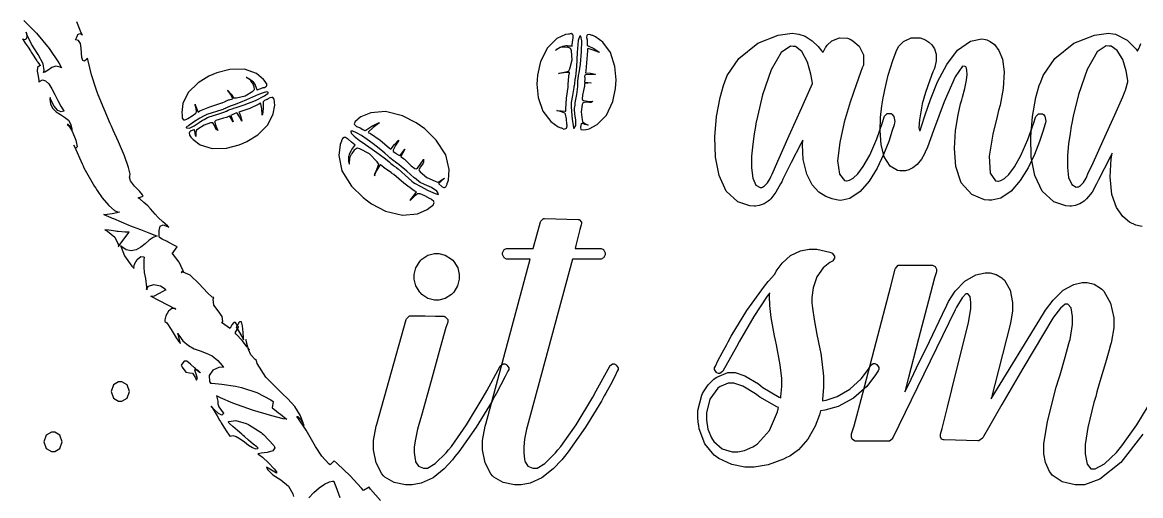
# Model space of a CAD drawing. Extents: x 85 to 277, y 22 to 328.
# Drawn here: x 93.3 to 196.1, y 205.8 to 249.3 of the extents above; entities that cross this region are included whole.
import ezdxf

# ---------------------------------------------------------------- set-up
doc = ezdxf.new("R2010")
doc.units = 0
doc.header["$MEASUREMENT"] = 0

msp = doc.modelspace()

# ---------------------------------------------------------------- linework, layer by layer
at = {"color": 32}
for points in [[(93.4297, 249.517), (94.6009, 248.325), (95.7792, 246.929), (96.6597, 245.609), (96.9077, 245.145), (96.7906, 245.214), (96.3856, 245.318), (96.012, 245.199), (95.6716, 244.948), (95.3615, 244.758), (95.25, 244.722), (95.3135, 244.898), (95.2253, 245.529), (94.7593, 246.389), (94.1433, 247.341), (93.7383, 248.143), (93.6625, 248.426), (93.6914, 248.316), (93.7204, 247.966), (93.6308, 247.756), (93.4681, 247.733), (93.3401, 247.796), (93.3097, 247.826), (93.3097, 247.826), (93.3813, 247.719), (93.5687, 247.435), (93.8308, 247.038), (94.0484, 246.703), (94.1215, 246.592), (94.1737, 246.513), (94.6492, 245.807), (94.6849, 245.746), (94.7194, 245.684), (94.8792, 245.459), (94.9674, 245.357), (94.9674, 245.357), (94.893, 245.339), (94.7014, 245.171), (94.6711, 244.837), (94.754, 244.385), (94.82, 243.978), (94.827, 243.84), (94.8877, 243.907), (95.1466, 244.04), (95.4486, 243.962), (95.7365, 243.673), (96.0176, 243.232), (96.2932, 242.702), (96.5729, 242.143), (96.8569, 241.621), (97.0703, 241.293), (97.1543, 241.194), (97.0979, 241.157), (96.8858, 241.11), (96.5673, 241.23), (96.2173, 241.64), (95.9238, 242.226), (95.8494, 242.429), (95.8356, 242.288), (95.8868, 241.852), (96.0935, 241.435), (96.4173, 241.125), (96.8015, 240.873), (97.1931, 240.625), (97.536, 240.331), (97.7759, 239.939), (97.8627, 239.53), (97.8599, 239.396), (97.8242, 239.475), (97.6877, 239.77), (97.4975, 239.943), (97.4369, 239.959), (97.5762, 239.828), (97.8888, 239.32), (98.2306, 238.518), (98.359, 237.881), (98.1964, 237.727), (98.1784, 237.736), (98.0362, 238.055), (98.0888, 237.923), (98.7958, 236.325), (98.884, 236.149), (98.9722, 235.972), (99.9423, 234.262), (100.048, 234.104), (100.192, 233.874), (100.657, 233.201), (101.247, 232.494), (101.783, 232.045), (102.128, 231.902), (102.235, 231.915), (102.208, 231.899), (101.998, 231.842), (101.564, 231.753), (101.103, 231.684), (100.849, 231.661), (100.788, 231.669), (100.788, 231.669), (101.005, 231.577), (101.45, 231.396), (101.564, 231.352), (101.679, 231.299), (103.098, 230.709), (103.258, 230.646), (103.482, 230.557), (104.159, 230.289), (104.938, 229.985), (105.485, 229.774), (105.693, 229.694), (105.693, 229.694), (105.602, 229.684), (105.341, 229.567), (104.975, 229.308), (104.59, 228.987), (104.188, 228.672), (103.764, 228.428), (103.316, 228.326), (102.842, 228.431), (102.447, 228.701), (102.342, 228.812), (102.386, 228.68), (102.694, 227.892), (103.356, 226.942), (103.576, 226.73), (103.553, 226.815), (103.63, 227.109), (103.875, 227.534), (104.2, 227.813), (104.455, 227.799), (104.492, 227.754), (104.477, 227.526), (104.461, 226.839), (104.509, 226.334), (104.611, 225.79), (104.714, 225.016), (104.739, 224.755), (104.721, 224.831), (104.891, 225.108), (105.397, 225.24), (106.014, 225.123), (106.425, 224.847), (106.503, 224.719), (106.433, 224.719), (106.223, 224.608), (105.828, 224.376), (105.427, 224.185), (105.176, 224.154), (105.128, 224.19), (107.421, 222.992), (107.353, 223.04), (107.057, 223.053), (106.737, 222.797), (106.503, 222.356), (106.404, 221.987), (106.398, 221.861), (106.398, 221.861), (106.594, 221.736), (106.988, 221.117), (107.448, 220.359), (107.738, 219.922), (107.844, 219.817), (107.597, 220.769), (107.695, 220.587), (108.067, 220.081), (108.574, 219.633), (109.107, 219.348), (109.656, 219.147), (110.208, 218.951), (110.756, 218.685), (111.288, 218.27), (111.686, 217.8), (111.795, 217.628), (111.697, 217.656), (111.359, 217.606), (110.824, 217.369), (110.474, 216.9), (110.515, 216.335), (110.596, 216.183), (110.71, 216.174), (111.645, 216.086), (112.897, 215.892), (113.171, 215.83), (113.453, 215.769), (114.864, 215.332), (116.134, 214.665), (116.346, 214.489), (116.276, 213.924), (116.276, 213.924), (116.479, 213.753), (116.858, 213.457), (116.946, 213.395), (117.025, 213.324), (117.399, 213.026), (117.615, 212.865), (117.615, 212.865), (117.267, 212.918), (116.235, 213.173), (114.455, 213.705), (112.639, 214.355), (111.516, 214.829), (111.161, 215.018), (111.195, 214.9), (111.259, 214.527), (111.265, 214.291), (111.377, 214.022), (111.686, 213.575), (111.795, 213.431), (111.795, 213.382), (111.653, 213.233), (111.322, 213.404), (110.946, 213.749), (110.727, 213.987), (110.666, 214.066), (110.666, 214.066), (110.738, 213.945), (110.931, 213.625), (111.201, 213.173), (111.435, 212.784), (111.514, 212.655), (111.591, 212.527), (111.829, 212.142), (112.113, 211.703), (112.317, 211.395), (112.396, 211.278), (112.396, 211.278), (112.436, 211.322), (112.638, 211.376), (112.956, 211.282), (113.322, 211.062), (113.709, 210.777), (114.093, 210.487), (114.449, 210.257), (114.749, 210.148), (114.935, 210.184), (114.97, 210.22), (114.97, 210.22), (114.849, 210.318), (114.533, 210.578), (114.09, 210.95), (113.717, 211.275), (113.594, 211.384), (113.465, 211.495), (113.082, 211.825), (112.642, 212.21), (112.334, 212.483), (112.219, 212.585), (112.219, 212.585), (112.29, 212.655), (112.941, 212.743), (113.876, 212.478), (114.088, 212.372), (114.194, 212.32), (115.252, 211.649), (115.358, 211.56), (115.463, 211.472), (116.407, 210.45), (116.487, 210.326), (116.499, 210.245), (116.313, 209.965), (115.816, 209.806), (115.266, 209.742), (114.979, 209.7), (114.935, 209.656), (115.032, 209.64), (115.368, 209.397), (115.944, 208.872), (116.447, 208.307), (116.663, 208.022), (116.663, 207.927), (115.747, 208.456), (115.839, 208.26), (116.32, 207.765), (117.06, 207.289), (117.76, 206.726), (118.163, 206.026), (118.217, 205.776)], [(126.219, 205.397), (125.288, 206.437), (125.166, 206.622), (124.671, 206.305), (124.485, 206.543), (123.445, 207.654), (122.228, 208.802), (121.955, 209.057), (121.602, 208.668), (121.46, 208.766), (120.822, 209.463), (120.235, 210.37), (120.121, 210.572), (120.005, 210.777), (119.406, 211.857), (118.7, 212.919), (118.533, 213.114), (118.626, 213.114), (118.903, 212.853), (119.141, 212.4), (119.169, 212.302), (119.118, 212.54), (118.846, 213.229), (118.343, 214.027), (117.713, 214.738), (117.192, 215.243), (117.016, 215.407), (116.778, 215.619), (115.671, 216.73), (114.899, 217.982), (114.829, 218.263), (114.713, 218.351), (114.321, 218.798), (114.088, 219.261), (114.053, 219.358), (114.062, 219.349), (114.15, 219.261), (114.16, 219.251), (114.15, 219.261), (114.062, 219.411), (114.053, 219.428), (114.035, 219.49), (113.867, 220.143), (113.841, 220.204), (113.85, 220.143), (113.965, 219.552), (113.983, 219.498), (113.921, 219.586), (113.497, 220.111), (112.968, 220.689), (112.853, 220.803), (113.171, 221.332), (113.162, 221.342), (113.073, 221.43), (113.065, 221.438), (113.043, 221.52), (112.911, 221.743), (112.73, 221.753), (112.548, 221.543), (112.425, 221.283), (112.396, 221.192), (112.334, 221.245), (111.715, 221.686), (111.654, 221.721), (111.718, 221.841), (111.686, 222.319), (111.31, 222.819), (110.918, 223.354), (110.853, 223.9), (110.913, 224.05), (110.754, 224.076), (110.32, 224.482), (109.56, 225.315), (108.724, 226.089), (108.095, 226.38), (107.914, 226.343), (107.94, 226.361), (108.011, 226.475), (108.136, 226.384), (108.162, 226.343), (108.09, 226.511), (107.72, 227.313), (107.208, 227.975), (107.068, 228.071), (107.527, 228.706), (107.527, 228.706), (107.279, 228.838), (106.82, 229.077), (106.715, 229.129), (106.618, 229.183), (106.163, 229.421), (105.904, 229.552), (105.904, 229.552), (105.893, 229.716), (105.877, 230.208), (105.96, 230.612), (106.236, 230.724), (106.657, 230.576), (106.785, 230.504), (106.638, 230.63), (106.206, 231.014), (105.803, 231.401), (105.523, 231.703), (105.308, 231.957), (105.1, 232.198), (104.845, 232.465), (104.484, 232.795), (104.094, 233.119), (103.963, 233.222), (104.422, 233.363), (104.355, 233.489), (104.069, 233.823), (103.619, 234.294), (103.261, 234.757), (103.157, 235.103), (103.188, 235.197), (103.203, 235.395), (103.076, 236.003), (102.697, 237.067), (102.14, 238.343), (101.652, 239.422), (101.494, 239.783), (101.378, 240.031), (100.285, 242.659), (100.189, 242.923), (100.083, 243.188), (99.6541, 244.515), (99.351, 245.79), (99.3069, 246.027), (99.2449, 245.952), (99.0163, 245.765), (98.8564, 245.816), (98.7848, 246.093), (98.7545, 246.503), (98.7242, 246.962), (98.6469, 247.377), (98.4786, 247.66), (98.2472, 247.735), (98.1784, 247.72), (98.2183, 247.781), (98.3065, 247.986), (98.4194, 248.223), (98.5795, 248.316), (98.7929, 248.199), (98.848, 248.143), (98.7242, 248.364), (98.323, 249.366)], [(119.651, 205.641), (120.107, 206.128), (120.598, 206.557), (121.088, 206.896), (121.54, 207.117), (121.825, 207.191), (121.921, 207.187), (121.937, 207.143), (122.12, 206.682), (122.496, 205.687)]]:
    msp.add_lwpolyline(points, dxfattribs=at)
for points in [[(142.805, 239.642), (142.857, 239.626), (143.077, 239.532), (143.268, 239.569), (143.298, 239.606), (143.315, 239.624), (143.368, 239.823), (143.368, 239.889), (143.351, 239.977), (143.319, 240.458), (143.236, 240.887), (143.192, 240.947), (143.156, 240.991), (142.843, 241.102), (142.477, 241.195), (142.416, 241.23), (142.486, 241.221), (143.192, 241.169), (143.264, 241.16), (143.246, 241.362), (143.328, 242.376), (143.465, 243.391), (143.474, 243.593), (143.474, 243.691), (143.5, 243.947), (143.51, 243.982), (143.51, 244.08), (143.545, 244.297), (143.545, 244.369), (143.545, 244.457), (143.581, 244.656), (143.581, 244.722), (143.454, 244.722), (143.074, 244.709), (142.627, 244.643), (142.592, 244.615), (142.627, 244.651), (143.108, 244.753), (143.535, 244.837), (143.545, 244.864), (143.623, 245.05), (143.831, 245.874), (143.774, 246.716), (143.721, 246.908), (143.711, 246.944), (143.465, 247.034), (143.155, 247.051), (143.051, 247.051), (142.98, 247.051), (142.795, 247.025), (142.769, 247.015), (142.725, 247.007), (142.336, 246.776), (142.31, 246.732), (142.31, 246.732), (142.455, 246.888), (142.829, 247.095), (142.945, 247.121), (142.971, 247.13), (143.243, 247.191), (143.334, 247.191), (143.378, 247.183), (143.783, 247.166), (143.827, 247.157), (143.836, 247.192), (143.88, 247.54), (143.924, 247.87), (143.933, 247.897), (143.941, 247.924), (143.915, 248.163), (143.897, 248.179), (143.874, 248.219), (143.731, 248.295), (143.554, 248.259), (143.51, 248.249), (143.233, 248.205), (142.442, 247.843), (141.56, 246.998), (140.93, 245.731), (140.647, 244.475), (140.618, 244.052), (140.6, 243.652), (140.721, 242.441), (141.155, 241.16), (141.866, 240.222), (142.551, 239.74), (142.805, 239.642)], [(144.11, 241.793), (144.126, 241.943), (144.259, 242.703), (144.356, 243.424), (144.356, 243.663), (144.356, 243.725), (144.356, 243.865), (144.356, 243.91), (144.365, 243.954), (144.409, 244.395), (144.427, 244.439), (144.482, 244.7), (144.598, 245.489), (144.709, 246.668), (144.715, 247.64), (144.625, 248.061), (144.569, 248.073), (144.544, 248.079), (144.381, 247.654), (144.294, 246.57), (144.22, 245.241), (144.137, 244.369), (144.074, 244.086), (144.074, 243.998), (144.04, 243.8), (144.04, 243.733), (144.04, 243.673), (144.012, 243.505), (144.004, 243.487), (143.986, 243.338), (143.853, 242.623), (143.757, 241.975), (143.757, 241.759), (143.749, 241.609), (143.769, 241.155), (143.836, 240.446), (143.915, 239.854), (143.956, 239.606), (143.969, 239.606), (144.024, 239.616), (144.158, 239.843), (144.162, 240.339), (144.088, 240.926), (144.04, 241.312), (144.04, 241.44), (144.056, 241.458), (144.11, 241.711), (144.11, 241.793)], [(145.132, 239.5), (145.397, 239.559), (146.146, 239.948), (146.98, 240.803), (147.569, 242.045), (147.825, 243.257), (147.85, 243.663), (147.873, 244.066), (147.766, 245.281), (147.345, 246.575), (146.648, 247.525), (145.98, 248.011), (145.733, 248.109), (145.679, 248.127), (145.441, 248.219), (145.235, 248.185), (145.204, 248.143), (145.194, 248.127), (145.159, 247.951), (145.168, 247.933), (145.168, 247.933), (145.204, 247.722), (145.204, 247.65), (145.212, 247.615), (145.207, 247.381), (145.22, 247.201), (145.238, 247.191), (145.299, 247.165), (145.812, 246.928), (146.288, 246.618), (146.333, 246.556), (146.261, 246.584), (145.772, 246.786), (145.299, 246.918), (145.238, 246.908), (145.255, 246.724), (145.096, 244.873), (145.062, 244.687), (145.106, 244.697), (145.533, 244.656), (145.944, 244.563), (145.98, 244.545), (145.936, 244.537), (145.503, 244.537), (145.072, 244.503), (145.028, 244.475), (145.01, 244.467), (144.982, 244.343), (144.992, 244.205), (144.992, 244.158), (144.992, 244.08), (144.964, 243.867), (144.956, 243.84), (145.591, 243.769), (144.956, 243.699), (144.956, 243.639), (144.956, 243.499), (144.956, 243.453), (144.948, 243.355), (144.89, 243.061), (144.797, 242.641), (144.757, 242.302), (144.822, 242.15), (144.851, 242.146), (144.895, 242.138), (145.238, 242.086), (145.653, 242.068), (145.733, 242.076), (145.715, 242.068), (145.569, 241.97), (145.521, 241.97), (145.416, 241.97), (145.102, 242.001), (144.832, 241.943), (144.815, 241.899), (144.753, 241.785), (144.665, 241.111), (144.753, 240.383), (144.779, 240.242), (144.779, 240.203), (144.92, 240.087), (145.132, 239.977), (145.168, 239.959), (145.194, 239.951), (145.308, 239.889), (145.308, 239.889), (145.308, 239.889), (145.036, 239.951), (144.992, 239.959), (144.956, 239.969), (144.675, 240.029), (144.675, 240.029), (144.665, 239.995), (144.611, 239.704), (144.603, 239.677), (144.603, 239.632), (144.629, 239.51), (144.639, 239.5), (144.673, 239.474), (144.858, 239.449), (145.078, 239.492), (145.132, 239.5)], [(107.986, 240.807), (107.994, 240.754), (108.006, 240.516), (108.122, 240.382), (108.162, 240.382), (108.233, 240.382), (108.417, 240.436), (108.443, 240.454), (108.514, 240.508), (108.919, 240.74), (109.255, 240.993), (109.291, 241.053), (109.317, 241.098), (109.277, 241.416), (109.185, 241.726), (109.185, 241.829), (109.201, 241.768), (109.449, 241.15), (109.467, 241.088), (109.634, 241.194), (110.534, 241.566), (111.468, 241.865), (111.654, 241.935), (111.68, 241.945), (111.945, 242.068), (111.971, 242.076), (111.997, 242.086), (112.262, 242.209), (112.29, 242.218), (112.316, 242.227), (112.606, 242.314), (112.642, 242.322), (112.624, 242.358), (112.422, 242.739), (112.182, 243.082), (112.147, 243.1), (112.191, 243.082), (112.491, 242.721), (112.71, 242.394), (112.783, 242.394), (112.976, 242.404), (113.779, 242.579), (114.475, 243.002), (114.617, 243.134), (114.643, 243.162), (114.621, 243.412), (114.475, 243.717), (114.44, 243.769), (114.431, 243.787), (114.317, 243.964), (114.3, 243.982), (114.272, 244.017), (113.921, 244.255), (113.877, 244.263), (113.877, 244.263), (114.07, 244.206), (114.405, 243.99), (114.476, 243.91), (114.493, 243.894), (114.671, 243.629), (114.689, 243.593), (114.705, 243.549), (114.855, 243.178), (114.865, 243.134), (114.899, 243.144), (115.212, 243.254), (115.454, 243.346), (115.535, 243.346), (115.561, 243.356), (115.737, 243.47), (115.747, 243.487), (115.772, 243.521), (115.772, 243.681), (115.667, 243.841), (115.641, 243.876), (115.48, 244.095), (114.821, 244.621), (113.713, 245.018), (112.361, 245.011), (111.176, 244.706), (110.808, 244.545), (110.455, 244.396), (109.463, 243.789), (108.549, 242.875), (108.059, 241.862), (107.953, 241.064), (107.986, 240.807)], [(110.349, 240.594), (110.482, 240.648), (111.195, 240.865), (111.911, 241.098), (112.043, 241.16), (112.059, 241.169), (112.236, 241.256), (112.254, 241.264), (112.298, 241.282), (112.677, 241.432), (112.713, 241.44), (112.956, 241.504), (113.68, 241.747), (114.735, 242.164), (115.575, 242.583), (115.9, 242.835), (115.888, 242.888), (115.88, 242.91), (115.748, 242.936), (115.438, 242.863), (114.999, 242.699), (114.471, 242.473), (113.895, 242.219), (113.312, 241.966), (112.764, 241.744), (112.409, 241.617), (112.29, 241.583), (112.262, 241.574), (111.997, 241.458), (111.971, 241.44), (111.953, 241.432), (111.777, 241.346), (111.76, 241.336), (111.628, 241.283), (110.269, 240.869), (110.137, 240.807), (110.003, 240.749), (109.623, 240.531), (109.043, 240.163), (108.569, 239.834), (108.373, 239.717), (108.373, 239.677), (108.406, 239.634), (108.66, 239.624), (109.087, 239.832), (109.553, 240.14), (109.853, 240.334), (109.96, 240.382), (110.005, 240.41), (110.322, 240.586), (110.349, 240.594)], [(108.832, 238.76), (109, 238.56), (109.66, 238.088), (110.75, 237.742), (112.07, 237.774), (113.231, 238.077), (113.594, 238.231), (113.947, 238.387), (114.938, 239.01), (115.86, 239.929), (116.371, 240.935), (116.506, 241.715), (116.487, 241.97), (116.477, 242.024), (116.461, 242.266), (116.326, 242.422), (116.276, 242.429), (116.222, 242.429), (116.08, 242.404), (116.064, 242.394), (116.046, 242.386), (115.843, 242.262), (115.817, 242.252), (115.781, 242.236), (115.569, 242.143), (115.429, 242.04), (115.429, 242.006), (115.429, 241.857), (115.433, 241.406), (115.384, 240.869), (115.358, 240.807), (115.349, 240.877), (115.309, 241.392), (115.217, 241.855), (115.182, 241.899), (115.032, 241.803), (114.22, 241.428), (113.373, 241.142), (113.206, 241.088), (113.232, 241.053), (113.374, 240.665), (113.479, 240.278), (113.488, 240.242), (113.461, 240.278), (113.272, 240.643), (113.064, 240.991), (113.029, 241.017), (113.02, 241.027), (112.915, 240.991), (112.775, 240.921), (112.748, 240.911), (112.721, 240.903), (112.482, 240.789), (112.466, 240.771), (112.677, 240.206), (112.36, 240.735), (112.342, 240.727), (112.165, 240.64), (112.147, 240.63), (112.062, 240.593), (111.792, 240.514), (111.394, 240.414), (111.081, 240.308), (110.976, 240.195), (110.985, 240.171), (111.001, 240.127), (111.103, 239.81), (111.257, 239.457), (111.301, 239.396), (111.292, 239.405), (111.133, 239.492), (111.125, 239.5), (111.097, 239.554), (110.975, 239.867), (110.816, 240.093), (110.772, 240.101), (110.585, 240.101), (110.023, 239.886), (109.431, 239.51), (109.325, 239.43), (109.299, 239.413), (109.251, 239.241), (109.255, 239.039), (109.255, 238.971), (109.255, 238.937), (109.255, 238.831), (109.255, 238.831), (109.255, 238.831), (109.193, 239.103), (109.185, 239.147), (109.175, 239.183), (109.115, 239.466), (109.115, 239.466), (109.079, 239.457), (108.814, 239.369), (108.796, 239.36), (108.778, 239.352), (108.664, 239.237), (108.656, 239.219), (108.638, 239.167), (108.664, 238.963), (108.796, 238.796), (108.832, 238.76)], [(132.362, 234.527), (132.465, 234.826), (132.541, 235.806), (132.212, 237.161), (131.34, 238.52), (130.285, 239.539), (129.892, 239.819), (129.509, 240.094), (128.235, 240.746), (126.691, 241.129), (125.319, 241.015), (124.424, 240.643), (124.178, 240.454), (124.124, 240.41), (123.881, 240.234), (123.802, 240.013), (123.825, 239.959), (123.833, 239.933), (123.983, 239.793), (124.001, 239.783), (124.018, 239.775), (124.283, 239.66), (124.318, 239.642), (124.362, 239.626), (124.591, 239.48), (124.786, 239.387), (124.813, 239.396), (124.874, 239.44), (125.425, 239.802), (126.03, 240.093), (126.118, 240.101), (126.046, 240.049), (125.539, 239.674), (125.122, 239.281), (125.096, 239.219), (125.288, 239.123), (126.188, 238.522), (127.017, 237.816), (127.176, 237.666), (127.202, 237.72), (127.515, 238.117), (127.846, 238.479), (127.882, 238.514), (127.864, 238.461), (127.595, 238.02), (127.379, 237.579), (127.389, 237.526), (127.389, 237.465), (127.643, 237.305), (127.67, 237.279), (127.696, 237.261), (127.961, 237.085), (127.988, 237.067), (128.447, 237.666), (128.094, 236.996), (128.111, 236.98), (128.323, 236.838), (128.341, 236.82), (128.432, 236.751), (128.687, 236.513), (129.051, 236.163), (129.367, 235.913), (129.555, 235.879), (129.576, 235.902), (129.61, 235.946), (129.874, 236.261), (130.139, 236.662), (130.175, 236.75), (130.175, 236.679), (130.183, 236.485), (130.175, 236.467), (130.139, 236.407), (129.889, 236.07), (129.76, 235.77), (129.786, 235.726), (129.865, 235.593), (130.478, 235.092), (131.25, 234.73), (131.41, 234.667), (131.436, 234.651), (131.647, 234.713), (131.895, 234.88), (131.939, 234.914), (131.965, 234.932), (132.115, 235.02), (132.115, 235.02), (132.115, 235.02), (132.027, 234.938), (131.867, 234.801), (131.833, 234.774), (131.797, 234.739), (131.638, 234.599), (131.55, 234.527), (131.55, 234.527), (131.585, 234.492), (131.851, 234.262), (131.869, 234.244), (131.885, 234.228), (132.03, 234.174), (132.079, 234.174), (132.104, 234.162), (132.234, 234.232), (132.334, 234.466), (132.362, 234.527)], [(130.774, 232.34), (130.827, 232.384), (131.069, 232.548), (131.148, 232.777), (131.127, 232.833), (131.118, 232.861), (130.907, 233.063), (130.881, 233.08), (130.783, 233.124), (130.284, 233.394), (129.858, 233.575), (129.716, 233.575), (129.618, 233.575), (129.328, 233.341), (129.01, 233.018), (128.94, 232.974), (128.992, 233.036), (129.486, 233.689), (129.54, 233.751), (129.328, 233.857), (128.366, 234.563), (127.44, 235.339), (127.247, 235.479), (127.219, 235.497), (126.92, 235.709), (126.894, 235.726), (126.866, 235.744), (126.567, 235.956), (126.541, 235.972), (126.514, 236), (126.223, 236.229), (126.188, 236.255), (126.161, 236.211), (126.06, 236.047), (125.888, 235.744), (125.742, 235.442), (125.685, 235.277), (125.695, 235.233), (125.685, 235.286), (125.744, 235.478), (125.884, 235.82), (126.016, 236.141), (126.064, 236.299), (126.048, 236.325), (125.916, 236.52), (125.222, 237.249), (124.336, 237.712), (124.108, 237.772), (124.063, 237.782), (123.811, 237.597), (123.577, 237.269), (123.542, 237.207), (123.524, 237.181), (123.41, 236.952), (123.402, 236.926), (123.384, 236.874), (123.348, 236.345), (123.366, 236.291), (123.366, 236.291), (123.3, 236.533), (123.322, 237.041), (123.366, 237.173), (123.375, 237.208), (123.524, 237.561), (123.542, 237.596), (123.577, 237.64), (123.86, 238.02), (123.895, 238.055), (123.86, 238.082), (123.547, 238.337), (123.252, 238.592), (123.226, 238.618), (123.198, 238.636), (123.007, 238.76), (122.943, 238.76), (122.889, 238.76), (122.731, 238.664), (122.642, 238.461), (122.626, 238.408), (122.502, 238.104), (122.379, 237.093), (122.673, 235.687), (123.542, 234.276), (124.619, 233.226), (125.024, 232.94), (125.41, 232.661), (126.696, 231.998), (128.243, 231.622), (129.617, 231.754), (130.522, 232.146), (130.774, 232.34)], [(129.469, 234.95), (129.328, 235.056), (128.648, 235.656), (127.934, 236.256), (127.776, 236.361), (127.758, 236.379), (127.555, 236.521), (127.529, 236.538), (127.485, 236.573), (127.07, 236.882), (127.036, 236.926), (126.933, 237.027), (126.61, 237.313), (126.101, 237.738), (125.55, 238.169), (124.994, 238.575), (124.471, 238.926), (124.024, 239.189), (123.688, 239.332), (123.531, 239.347), (123.508, 239.324), (123.49, 239.305), (123.54, 239.149), (123.813, 238.872), (124.263, 238.519), (124.834, 238.113), (125.466, 237.675), (126.101, 237.226), (126.679, 236.794), (127.03, 236.503), (127.14, 236.397), (127.167, 236.379), (127.431, 236.177), (127.459, 236.149), (127.476, 236.133), (127.678, 235.99), (127.706, 235.972), (127.846, 235.868), (128.481, 235.29), (129.115, 234.731), (129.257, 234.633), (129.401, 234.532), (129.863, 234.273), (130.612, 233.897), (131.247, 233.606), (131.516, 233.503), (131.516, 233.503), (131.539, 233.565), (131.389, 233.835), (130.899, 234.144), (130.276, 234.432), (129.873, 234.622), (129.752, 234.703), (129.742, 234.721), (129.504, 234.924), (129.469, 234.95)], [(100.894, 230.258), (101.123, 230.153), (101.807, 229.602), (102.121, 228.962), (102.165, 228.812), (103.117, 230.047), (103.117, 230.047), (102.763, 230.069), (102.129, 230.109), (101.989, 230.117), (101.856, 230.145), (101.243, 230.227), (100.894, 230.258), (100.894, 230.258)], [(102.129, 228.776), (102.129, 228.768), (102.165, 228.74), (102.165, 228.74), (102.165, 228.758), (102.137, 228.812), (102.129, 228.812), (102.129, 228.776)], [(113.63, 220.169), (113.617, 220.339), (113.589, 220.845), (113.541, 221.444), (113.44, 221.812), (113.268, 221.819), (113.242, 221.791), (112.959, 221.298), (113.047, 221.201), (113.603, 220.258), (113.63, 220.169)], [(107.914, 217.84), (107.996, 217.665), (108.347, 217.19), (108.654, 217.13), (108.935, 217.092), (109.227, 216.658), (109.291, 216.499), (109.309, 216.493), (109.419, 216.606), (109.285, 216.994), (109.146, 217.383), (109.241, 217.493), (109.255, 217.488), (109.13, 217.591), (108.773, 217.92), (108.439, 218.193), (108.178, 218.203), (107.962, 217.939), (107.914, 217.84)], [(109.255, 217.452), (109.289, 217.425), (109.642, 217.162), (109.678, 217.135), (109.624, 217.188), (109.427, 217.361), (109.281, 217.443), (109.255, 217.452)]]:
    msp.add_lwpolyline(points, close=True, dxfattribs=at)
at = {"color": 7}
for points in [[(173.46, 240.101), (173.414, 239.925), (173.259, 239.398), (172.923, 238.379), (172.455, 237.176), (171.859, 235.922), (171.14, 234.746), (170.299, 233.782), (169.343, 233.159), (168.533, 232.979), (168.275, 233.01), (168.275, 233.01), (168.121, 233.025), (167.718, 233.112), (167.155, 233.328), (166.519, 233.739), (165.901, 234.4), (165.387, 235.377), (165.067, 236.728), (165.001, 238.07), (165.03, 238.514), (164.853, 238.171), (163.966, 236.459), (163.204, 234.924), (163.09, 234.667), (162.991, 234.483), (162.565, 233.721), (162.083, 233.116), (161.961, 233.01), (161.853, 232.909), (161.472, 232.669), (161.017, 232.503), (160.681, 232.449), (160.55, 232.445), (160.55, 232.445), (160.172, 232.46), (159.054, 232.849), (158.002, 233.83), (157.335, 235.246), (156.998, 236.957), (156.939, 238.817), (157.1, 240.685), (157.428, 242.42), (157.734, 243.521), (157.868, 243.876), (158.084, 244.453), (159.156, 246.024), (160.901, 247.43), (162.779, 248.163), (164.051, 248.329), (164.465, 248.285), (164.663, 248.26), (165.246, 248.055), (165.906, 247.632), (166.455, 247.104), (166.794, 246.698), (166.9, 246.556), (166.916, 246.592), (167.128, 247.007), (167.146, 247.051), (167.146, 247.051), (167.284, 247.241), (167.702, 247.62), (168.396, 247.899), (169.145, 247.87), (169.369, 247.79), (169.369, 247.79), (169.643, 247.636), (170.197, 247.157), (170.619, 246.333), (170.601, 245.413), (170.498, 245.145), (170.498, 245.145), (170.334, 244.722), (169.923, 243.6), (169.388, 242.003), (168.848, 240.158), (168.422, 238.289), (168.235, 236.618), (168.403, 235.372), (168.865, 234.813), (169.051, 234.774), (169.051, 234.774), (169.122, 234.774), (169.328, 234.826), (169.652, 235.009), (170.077, 235.4), (170.591, 236.08), (171.178, 237.126), (171.822, 238.617), (172.353, 240.123), (172.508, 240.63), (172.525, 240.71), (172.781, 240.969), (173.142, 240.965), (173.214, 240.911), (173.222, 240.903), (173.403, 240.692), (173.495, 240.234), (173.46, 240.101)], [(175.754, 239.396), (175.809, 239.402), (175.934, 239.795), (176.269, 240.822), (176.765, 242.252), (177.425, 243.867), (178.255, 245.445), (179.261, 246.768), (180.447, 247.612), (181.496, 247.818), (181.821, 247.756), (181.821, 247.756), (181.939, 247.724), (182.241, 247.585), (182.637, 247.282), (183.042, 246.756), (183.37, 245.945), (183.533, 244.795), (183.444, 243.243), (183.157, 241.724), (183.021, 241.23), (182.879, 240.694), (182.494, 239.07), (182.166, 237.046), (182.247, 235.49), (182.743, 234.783), (182.951, 234.738), (182.951, 234.738), (183.023, 234.738), (183.228, 234.79), (183.552, 234.973), (183.978, 235.365), (184.492, 236.044), (185.079, 237.09), (185.721, 238.581), (186.251, 240.087), (186.407, 240.594), (186.434, 240.675), (186.698, 240.935), (187.069, 240.931), (187.149, 240.877), (187.149, 240.877), (187.289, 240.701), (187.36, 240.24), (187.325, 240.101), (187.278, 239.926), (187.125, 239.402), (186.792, 238.394), (186.329, 237.203), (185.736, 235.96), (185.02, 234.793), (184.179, 233.826), (183.218, 233.189), (182.403, 232.989), (182.14, 233.01), (181.738, 233.037), (180.563, 233.507), (179.589, 234.599), (179.098, 236.079), (178.969, 237.746), (179.077, 239.398), (179.306, 240.829), (179.531, 241.837), (179.634, 242.218), (179.634, 242.218), (179.709, 242.473), (179.91, 243.242), (180.066, 244.008), (180.126, 244.554), (180.119, 244.916), (180.068, 245.135), (180.001, 245.244), (179.941, 245.283), (179.917, 245.287), (179.917, 245.287), (179.707, 245.295), (179.046, 244.321), (178.033, 242.028), (177.053, 239.398), (176.485, 237.86), (176.283, 237.419), (176.208, 237.249), (175.929, 236.758), (175.547, 236.287), (175.158, 235.974), (174.788, 235.789), (174.458, 235.7), (174.194, 235.675), (174.019, 235.682), (173.955, 235.692), (173.955, 235.692), (173.721, 235.731), (173.071, 236.134), (172.516, 236.991), (172.23, 238.118), (172.142, 239.369), (172.187, 240.596), (172.302, 241.654), (172.419, 242.395), (172.472, 242.675), (172.472, 242.675), (172.555, 243.133), (172.879, 244.489), (173.293, 245.83), (173.614, 246.66), (173.743, 246.944), (173.743, 246.944), (173.743, 246.944), (173.868, 247.157), (174.272, 247.584), (174.993, 247.912), (175.82, 247.905), (176.072, 247.826), (176.072, 247.826), (176.15, 247.797), (176.35, 247.7), (176.617, 247.522), (176.9, 247.255), (177.143, 246.884), (177.292, 246.399), (177.293, 245.788), (177.163, 245.219), (177.094, 245.04), (177.094, 245.04), (176.982, 244.771), (176.698, 244.026), (176.32, 242.897), (176.015, 241.835), (175.93, 241.476), (175.938, 241.46), (175.882, 241.113), (175.762, 240.383), (175.682, 239.681), (175.754, 239.396), (175.754, 239.396)], [(165.912, 243.699), (165.884, 243.92), (165.77, 244.586), (165.465, 245.689), (164.943, 246.651), (164.356, 247.099), (164.148, 247.121), (163.889, 247.144), (163.056, 246.574), (162.118, 244.964), (161.339, 242.661), (160.857, 240.692), (160.726, 240.029), (160.726, 240.029), (160.677, 239.773), (160.561, 239.095), (160.429, 238.14), (160.329, 237.049), (160.313, 235.966), (160.429, 235.03), (160.726, 234.386), (161.127, 234.164), (161.255, 234.174), (161.255, 234.174), (161.323, 234.195), (161.506, 234.307), (161.775, 234.592), (162.031, 234.987), (162.101, 235.126), (162.206, 235.391), (162.731, 236.58), (163.781, 238.924), (164.943, 241.512), (165.673, 243.151), (165.912, 243.699)], [(194.663, 243.028), (194.68, 243.108), (194.892, 243.867), (194.91, 243.946), (194.886, 244.182), (194.758, 244.88), (194.441, 245.909), (193.927, 246.76), (193.374, 247.14), (193.182, 247.157), (192.923, 247.18), (192.09, 246.61), (191.152, 245), (190.372, 242.697), (189.89, 240.728), (189.758, 240.065), (189.758, 240.065), (189.709, 239.809), (189.593, 239.131), (189.461, 238.176), (189.362, 237.085), (189.345, 236), (189.461, 235.066), (189.758, 234.421), (190.16, 234.199), (190.288, 234.208), (190.288, 234.208), (190.36, 234.229), (190.552, 234.342), (190.824, 234.626), (191.07, 235.023), (191.135, 235.162), (191.24, 235.4), (191.71, 236.431), (192.647, 238.487), (193.71, 240.848), (194.43, 242.481), (194.663, 243.028)], [(138.888, 206.834), (138.54, 206.834), (137.494, 207.046), (136.648, 207.54), (136.525, 207.68), (136.375, 207.848), (135.84, 208.872), (135.607, 210.042), (135.607, 210.432), (135.607, 210.927), (135.846, 212.241), (135.89, 212.408), (139.983, 227.578), (137.866, 227.578), (137.794, 227.578), (137.6, 227.692), (137.583, 227.718), (137.565, 227.746), (137.443, 227.99), (137.443, 228.071), (137.443, 228.159), (137.556, 228.398), (137.583, 228.424), (137.6, 228.451), (137.798, 228.564), (137.866, 228.564), (140.265, 228.564), (140.935, 230.999), (140.943, 231.053), (141.201, 231.316), (141.288, 231.316), (144.392, 231.21), (144.471, 231.21), (144.709, 230.973), (144.709, 230.893), (144.709, 230.852), (144.669, 230.728), (144.555, 230.285), (144.366, 229.563), (144.173, 228.815), (144.11, 228.564), (146.439, 228.564), (146.509, 228.564), (146.702, 228.451), (146.72, 228.424), (146.738, 228.398), (146.862, 228.153), (146.862, 228.071), (146.862, 227.983), (146.746, 227.736), (146.72, 227.718), (146.702, 227.692), (146.503, 227.578), (146.439, 227.578), (143.863, 227.578), (139.7, 212.16), (139.646, 211.957), (139.462, 211.041), (139.383, 210.32), (139.383, 210.079), (139.383, 209.824), (139.47, 209.171), (139.488, 209.057), (139.506, 208.942), (139.77, 208.55), (140.22, 208.385), (140.37, 208.385), (140.605, 208.385), (141.314, 208.806), (142.302, 209.77), (142.522, 210.043), (142.787, 210.352), (144.192, 212.338), (145.723, 214.887), (146.05, 215.477), (147.285, 217.734), (147.301, 217.77), (147.554, 217.946), (147.638, 217.946), (147.69, 217.946), (147.832, 217.886), (147.85, 217.876), (147.884, 217.85), (148.06, 217.579), (148.06, 217.488), (148.06, 217.434), (147.981, 217.271), (147.742, 216.782), (147.345, 216.029), (146.931, 215.27), (146.792, 215.018), (146.527, 214.525), (145.076, 212.139), (143.465, 209.877), (143.122, 209.444), (142.887, 209.144), (142.102, 208.308), (141.057, 207.491), (139.985, 206.999), (139.163, 206.834), (138.888, 206.834)], [(161.995, 224.473), (161.765, 224.164), (160.54, 222.308), (159.208, 220.047), (158.926, 219.534), (157.692, 217.275), (157.664, 217.241), (157.42, 217.065), (157.339, 217.065), (157.285, 217.065), (157.145, 217.127), (157.127, 217.135), (157.091, 217.162), (156.916, 217.434), (156.916, 217.523), (156.916, 217.579), (156.994, 217.741), (157.233, 218.229), (157.63, 218.983), (158.044, 219.742), (158.185, 219.993), (158.449, 220.488), (159.899, 222.855), (161.51, 225.1), (161.855, 225.531), (161.899, 225.585), (162.401, 226.149), (162.454, 226.201), (162.595, 226.465), (163.123, 227.2), (163.914, 227.917), (164.83, 228.349), (165.614, 228.494), (165.876, 228.494), (166.325, 228.494), (167.525, 228.203), (167.676, 228.141), (167.72, 228.124), (167.958, 227.848), (167.958, 227.754), (167.958, 227.666), (167.78, 227.419), (167.746, 227.401), (167.521, 227.277), (166.918, 226.778), (166.333, 225.964), (165.989, 224.951), (165.876, 224.037), (165.876, 223.731), (165.876, 223.567), (165.928, 223.071), (166.082, 222.043), (166.336, 220.652), (166.596, 219.337), (166.688, 218.899), (166.732, 218.696), (166.934, 216.837), (166.934, 216.217), (166.934, 215.804), (166.846, 214.691), (166.828, 214.559), (167.171, 214.623), (168.177, 214.963), (169.364, 215.635), (170.385, 216.574), (171.055, 217.454), (171.238, 217.77), (171.264, 217.806), (171.508, 217.981), (171.59, 217.981), (171.643, 217.981), (171.785, 217.92), (171.803, 217.91), (171.837, 217.884), (172.015, 217.614), (172.015, 217.523), (172.015, 217.471), (171.952, 217.329), (171.943, 217.311), (171.723, 216.935), (170.918, 215.89), (169.694, 214.803), (168.272, 214.052), (167.062, 213.701), (166.652, 213.643), (166.563, 213.28), (166.182, 212.222), (165.509, 211.027), (164.633, 210.065), (163.836, 209.485), (163.548, 209.338), (163.266, 209.189), (161.849, 208.672), (160.555, 208.456), (160.125, 208.456), (159.719, 208.456), (158.503, 208.696), (157.313, 209.251), (157.092, 209.41), (156.872, 209.568), (156.028, 210.618), (155.521, 211.985), (155.469, 212.302), (155.459, 212.374), (155.399, 212.955), (155.399, 213.148), (155.399, 213.669), (155.75, 215.064), (155.822, 215.23), (155.892, 215.38), (156.325, 216.029), (156.862, 216.553), (156.986, 216.642), (157.118, 216.73), (158.156, 217.171), (158.503, 217.171), (158.805, 217.171), (159.714, 216.854), (160.945, 216.112), (161.219, 215.9), (161.368, 215.786), (162.869, 214.904), (163.019, 214.842), (163.027, 214.957), (163.09, 215.877), (163.09, 216.183), (163.09, 216.607), (162.952, 217.88), (162.621, 219.71), (162.524, 220.133), (162.436, 220.53), (162.127, 222.22), (161.995, 223.328), (161.995, 223.697), (161.986, 223.767), (161.986, 224.412), (161.995, 224.473)], [(131.374, 223.802), (131.175, 223.802), (130.584, 223.962), (130.025, 224.332), (129.928, 224.437), (129.83, 224.543), (129.482, 225.13), (129.329, 225.749), (129.329, 225.954), (129.329, 226.161), (129.482, 226.78), (129.83, 227.367), (129.928, 227.471), (130.025, 227.578), (130.584, 227.948), (131.175, 228.107), (131.374, 228.107), (131.572, 228.107), (132.167, 227.948), (132.751, 227.578), (132.857, 227.471), (132.961, 227.367), (133.314, 226.78), (133.456, 226.161), (133.456, 225.954), (133.456, 225.749), (133.3, 225.13), (132.953, 224.543), (132.857, 224.437), (132.751, 224.332), (132.167, 223.962), (131.572, 223.802), (131.374, 223.802)], [(128.87, 206.834), (128.522, 206.834), (127.476, 207.046), (126.629, 207.54), (126.507, 207.68), (126.357, 207.848), (125.822, 208.872), (125.589, 210.042), (125.589, 210.432), (125.589, 210.927), (125.827, 212.241), (125.871, 212.408), (128.588, 222.038), (128.604, 222.092), (128.882, 222.356), (128.976, 222.356), (129.311, 222.356), (130.318, 222.356), (131.282, 222.352), (131.867, 222.342), (132.07, 222.33), (132.079, 222.32), (132.132, 222.304), (132.398, 222.027), (132.398, 221.933), (132.398, 221.772), (132.226, 221.284), (131.713, 219.442), (130.864, 216.402), (129.977, 213.221), (129.682, 212.16), (129.628, 211.957), (129.425, 211.041), (129.329, 210.32), (129.329, 210.079), (129.329, 209.824), (129.416, 209.171), (129.433, 209.057), (129.451, 208.942), (129.716, 208.55), (130.165, 208.385), (130.315, 208.385), (130.551, 208.385), (131.259, 208.806), (132.248, 209.77), (132.468, 210.043), (132.733, 210.352), (134.138, 212.338), (135.669, 214.887), (135.996, 215.477), (137.231, 217.734), (137.247, 217.77), (137.499, 217.946), (137.583, 217.946), (137.636, 217.946), (137.778, 217.886), (137.796, 217.876), (137.83, 217.85), (138.006, 217.579), (138.006, 217.488), (138.006, 217.434), (137.927, 217.271), (137.688, 216.782), (137.291, 216.029), (136.876, 215.27), (136.737, 215.018), (136.473, 214.525), (135.021, 212.139), (133.411, 209.877), (133.067, 209.444), (132.846, 209.144), (132.084, 208.308), (131.047, 207.491), (129.971, 206.999), (129.144, 206.834), (128.87, 206.834)], [(102.306, 214.525), (102.464, 214.525), (102.939, 214.8), (103.152, 215.407), (102.939, 216.013), (102.464, 216.289), (102.306, 216.289), (102.146, 216.289), (101.67, 216.013), (101.458, 215.407), (101.67, 214.8), (102.146, 214.525), (102.306, 214.525)], [(158.856, 209.867), (159.062, 209.867), (159.68, 210.005), (160.424, 210.336), (160.584, 210.432), (160.865, 210.608), (161.986, 211.839), (162.719, 213.546), (162.807, 213.96), (162.647, 214.022), (161.086, 214.904), (160.937, 215.018), (160.672, 215.212), (159.512, 215.892), (158.702, 216.183), (158.433, 216.183), (158.185, 216.183), (157.523, 215.918), (157.445, 215.864), (157.233, 215.715), (156.492, 214.719), (156.174, 213.462), (156.174, 213.042), (156.174, 212.771), (156.311, 211.953), (156.641, 211.147), (156.74, 210.997), (156.854, 210.812), (157.612, 210.155), (158.545, 209.867), (158.856, 209.867)], [(96.1319, 209.903), (96.2903, 209.903), (96.7659, 210.178), (96.9779, 210.785), (96.7659, 211.391), (96.2903, 211.667), (96.1319, 211.667), (95.9721, 211.667), (95.4966, 211.391), (95.2846, 210.785), (95.4966, 210.178), (95.9721, 209.903), (96.1319, 209.903)]]:
    msp.add_lwpolyline(points, close=True, dxfattribs=at)
for points in [[(196.215, 230.576), (196.051, 230.598), (195.63, 230.711), (195.056, 230.988), (194.429, 231.498), (193.853, 232.314), (193.431, 233.509), (193.267, 235.151), (193.373, 236.78), (193.463, 237.313), (193.33, 237.059), (192.727, 235.886), (192.212, 234.854), (192.123, 234.667), (192.035, 234.483), (191.611, 233.721), (191.116, 233.116), (190.993, 233.01), (190.886, 232.909), (190.504, 232.669), (190.05, 232.503), (189.713, 232.449), (189.582, 232.445), (189.582, 232.445), (189.205, 232.46), (188.087, 232.849), (187.034, 233.83), (186.367, 235.246), (186.032, 236.957), (185.973, 238.817), (186.134, 240.685), (186.462, 242.42), (186.768, 243.521), (186.902, 243.876), (187.117, 244.453), (188.195, 246.024), (189.953, 247.43), (191.842, 248.163), (193.12, 248.329), (193.535, 248.285), (193.781, 248.251), (194.848, 247.704), (195.667, 246.874), (195.792, 246.698), (195.808, 246.733), (195.95, 247.016), (195.968, 247.051), (195.968, 247.051), (196.082, 247.39)], [(196.284, 211.493), (194.27, 208.902), (192.329, 207.351), (190.93, 206.834), (190.464, 206.834), (190.464, 206.834), (190.067, 206.834), (188.877, 207.104), (187.95, 207.742), (187.818, 207.927), (187.712, 208.077), (187.342, 208.88), (187.185, 209.674), (187.185, 209.939), (187.185, 210.619), (187.527, 212.659), (188.33, 215.82), (188.56, 216.57), (188.674, 216.95), (189.145, 218.578), (189.494, 219.834), (189.548, 220.027), (189.592, 220.204), (189.83, 221.58), (189.83, 222.038), (189.83, 222.304), (189.698, 223.102), (189.4, 223.449), (189.301, 223.449), (189.155, 223.449), (188.718, 223.084), (188.073, 222.242), (187.924, 222.003), (187.258, 220.882), (185.265, 217.514), (183.32, 214.208), (182.09, 212.092), (181.627, 211.279), (181.574, 211.173), (181.547, 211.129), (181.223, 210.891), (181.115, 210.891), (178.012, 210.961), (177.952, 210.961), (177.772, 211.045), (177.694, 211.248), (177.694, 211.314), (177.694, 211.487), (177.852, 212.009), (178.333, 213.983), (179.137, 217.234), (179.985, 220.627), (180.269, 221.757), (180.304, 221.915), (180.482, 223.04), (180.482, 223.415), (180.482, 223.598), (180.398, 224.148), (180.195, 224.403), (180.129, 224.403), (180.014, 224.403), (179.673, 224.032), (179.157, 223.168), (179.035, 222.92), (173.284, 211.102), (173.266, 211.057), (173.014, 210.855), (172.931, 210.855), (169.933, 210.855), (169.845, 210.855), (169.606, 211.005), (169.58, 211.031), (169.57, 211.049), (169.51, 211.221), (169.51, 211.278), (169.51, 211.523), (169.761, 212.259), (170.514, 215.146), (171.771, 219.946), (173.091, 224.981), (173.531, 226.66), (173.549, 226.713), (173.8, 227.013), (173.883, 227.013), (176.882, 227.013), (176.961, 227.013), (177.199, 226.908), (177.307, 226.669), (177.307, 226.59), (177.307, 226.41), (177.122, 225.869), (176.573, 223.759), (175.668, 220.26), (174.726, 216.593), (174.413, 215.371), (174.447, 215.442), (174.735, 216.032), (175.489, 217.585), (176.664, 220.024), (177.861, 222.515), (178.259, 223.344), (178.422, 223.683), (179.032, 224.641), (179.925, 225.567), (180.938, 226.122), (181.785, 226.307), (182.069, 226.307), (182.252, 226.307), (182.805, 226.175), (183.32, 225.866), (183.408, 225.778), (183.559, 225.637), (184.074, 224.715), (184.29, 223.581), (184.29, 223.202), (184.29, 222.797), (184.114, 221.713), (184.08, 221.58), (182.35, 214.735), (187.149, 222.567), (187.348, 222.895), (188.041, 223.818), (188.973, 224.711), (189.946, 225.247), (190.705, 225.425), (190.959, 225.425), (191.169, 225.425), (191.801, 225.271), (192.404, 224.923), (192.51, 224.826), (192.687, 224.649), (193.322, 223.525), (193.605, 222.173), (193.605, 221.721), (193.605, 221.263), (193.402, 220.037), (193.358, 219.887), (193.307, 219.695), (193.147, 219.121), (192.837, 218.04), (192.435, 216.648), (192.068, 215.374), (191.947, 214.948), (191.787, 214.41), (191.232, 212.109), (190.993, 210.534), (190.993, 210.009), (190.993, 209.692), (191.152, 208.74), (191.509, 208.315), (191.629, 208.315), (191.907, 208.315), (192.743, 208.766), (193.85, 209.816), (194.098, 210.115), (194.345, 210.415), (195.73, 212.368), (197.29, 214.939)]]:
    msp.add_lwpolyline(points, dxfattribs=at)

doc.saveas('drawing.dxf')
